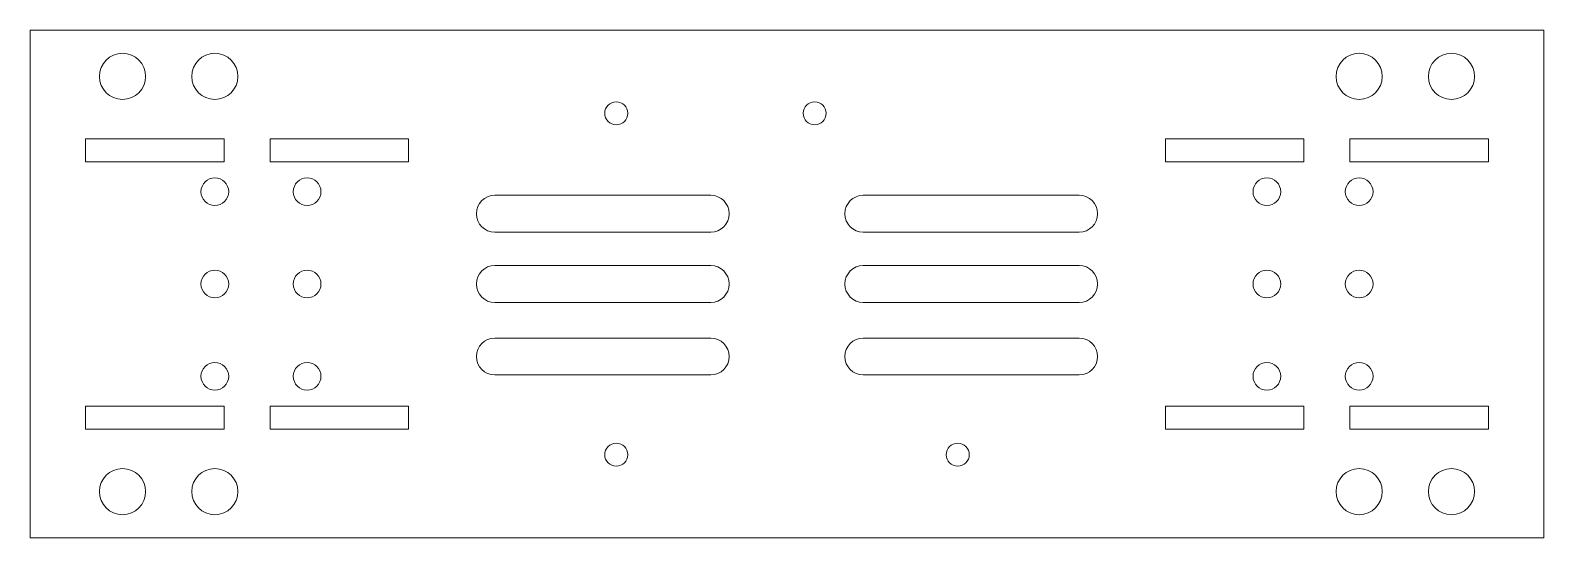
# Model space of a CAD drawing. Header units: millimetres. Extents: x -82 to 82, y -28 to 28.
import ezdxf

# ---------------------------------------------------------------- set-up
doc = ezdxf.new("R2010")
doc.units = ezdxf.units.MM

msp = doc.modelspace()

# ---------------------------------------------------------------- linework, layer by layer
at = {"color": 7, "linetype": 'Continuous', "lineweight": 15}
for p, q in [((-82, 27.5), (-82, -27.5)), ((82, 27.5), (-82, 27.5)), ((82, -27.5), (82, 27.5)), ((-76, 15.75), (-76, 13.25)), ((-61, 15.75), (-76, 15.75)), ((-61, 13.25), (-61, 15.75)), ((-56, 15.75), (-56, 13.25)), ((-41, 15.75), (-56, 15.75)), ((-41, 13.25), (-41, 15.75)), ((56, 15.75), (41, 15.75)), ((41, 15.75), (41, 13.25)), ((56, 13.25), (56, 15.75)), ((76, 15.75), (61, 15.75)), ((61, 15.75), (61, 13.25)), ((76, 13.25), (76, 15.75)), ((-76, 13.25), (-61, 13.25)), ((-56, 13.25), (-41, 13.25)), ((41, 13.25), (56, 13.25)), ((61, 13.25), (76, 13.25)), ((-8.27, 9.62), (-31.66, 9.62)), ((31.66, 9.62), (8.27, 9.62)), ((-31.66, 5.62), (-8.27, 5.62)), ((8.27, 5.62), (31.66, 5.62)), ((-8.27, 2), (-31.66, 2)), ((31.66, 2), (8.27, 2)), ((-31.66, -2), (-8.27, -2)), ((8.27, -2), (31.66, -2)), ((-8.27, -5.86), (-31.66, -5.86)), ((31.66, -5.86), (8.27, -5.86)), ((-31.66, -9.86), (-8.27, -9.86)), ((8.27, -9.86), (31.66, -9.86)), ((-61, -13.25), (-76, -13.25)), ((-76, -13.25), (-76, -15.75)), ((-61, -15.75), (-61, -13.25)), ((-41, -13.25), (-56, -13.25)), ((-56, -13.25), (-56, -15.75)), ((-41, -15.75), (-41, -13.25)), ((56, -13.25), (41, -13.25)), ((41, -13.25), (41, -15.75)), ((56, -15.75), (56, -13.25)), ((76, -13.25), (61, -13.25)), ((61, -13.25), (61, -15.75)), ((76, -15.75), (76, -13.25)), ((-76, -15.75), (-61, -15.75)), ((-56, -15.75), (-41, -15.75)), ((41, -15.75), (56, -15.75)), ((61, -15.75), (76, -15.75)), ((-82, -27.5), (82, -27.5))]:
    msp.add_line(p, q, dxfattribs=at)
for centre, radius in [((-72, 22.5), 2.5), ((-62, 22.5), 2.5), ((62, 22.5), 2.5), ((72, 22.5), 2.5), ((-18.5, 18.5), 1.25), ((3, 18.5), 1.25), ((-62, 10), 1.5), ((-52, 10), 1.5), ((52, 10), 1.5), ((62, 10), 1.5), ((-62, 0), 1.5), ((-52, 0), 1.5), ((52, 0), 1.5), ((62, 0), 1.5), ((-62, -10), 1.5), ((-52, -10), 1.5), ((52, -10), 1.5), ((62, -10), 1.5), ((-18.5, -18.5), 1.25), ((18.5, -18.5), 1.25), ((-72, -22.5), 2.5), ((-62, -22.5), 2.5), ((62, -22.5), 2.5), ((72, -22.5), 2.5)]:
    msp.add_circle(centre, radius, dxfattribs=at)
for centre, start, end in [((-31.66, 7.62), 90, 270), ((-8.27, 7.62), 270, 90), ((8.27, 7.62), 90, 270), ((31.66, 7.62), 270, 90), ((-31.66, 0), 90, 270), ((-8.27, 0), 270, 90), ((8.27, 0), 90, 270), ((31.66, 0), 270, 90), ((-31.66, -7.86), 90, 270), ((-8.27, -7.86), 270, 90), ((8.27, -7.86), 90, 270), ((31.66, -7.86), 270, 90)]:
    msp.add_arc(centre, 2, start, end, dxfattribs=at)

doc.saveas('drawing.dxf')
